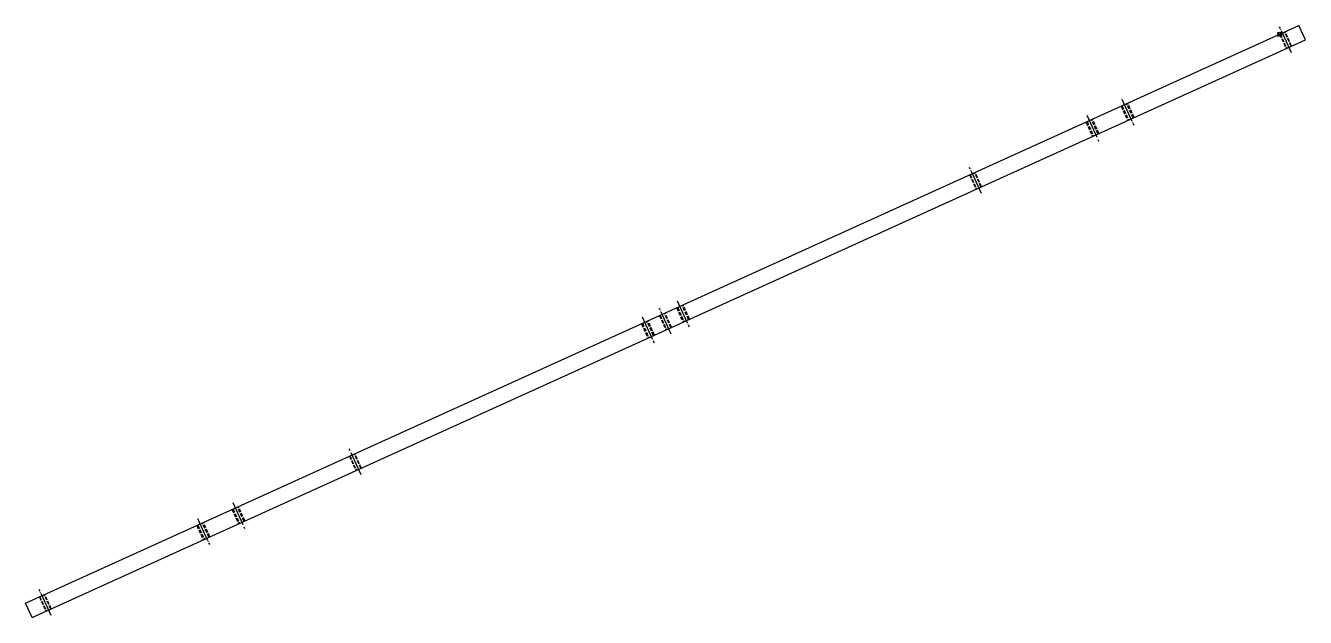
# Model space of a CAD drawing. Extents: x -989 to 73, y 254 to 746.
import ezdxf

# ---------------------------------------------------------------- set-up
doc = ezdxf.new("R2010")
doc.units = 0
doc.header["$MEASUREMENT"] = 0
doc.linetypes.add('CENTER', pattern=[22, 20, -1, 0, -1])
doc.linetypes.add('DASHED', pattern=[4, 3, -1])
doc.layers.get('0').update_dxf_attribs({"linetype": 'CONTINUOUS'})
doc.layers.add('$PARTREF_BOM', color=7, linetype='CONTINUOUS')
doc.styles.get("Standard").update_dxf_attribs({"font": 'txt.shx', "bigfont": 'chineset.shx'})

# ---------------------------------------------------------------- blocks, each defined once
blk = doc.blocks.new('PARTREF')
at = {"layer": '$PARTREF_BOM', "color": 2}
for p, q in [((-1.8, -1.8), (1.8, 1.8)), ((-1.8, 1.8), (1.8, -1.8))]:
    blk.add_line(p, q, dxfattribs=at)
blk.add_circle((0, 0), 1.75, dxfattribs=at)
at = {"layer": '$PARTREF_BOM', "color": 2, "flags": 1}
for tag, p in [('TAG5', (-16.1, -5)), ('TAG4', (-16.1, -9)), ('TAG3', (-16.1, -13)), ('TAG10', (-5.7, -5)), ('TAG9', (-5.7, -9)), ('TAG8', (-5.7, -13)), ('TAG15', (5.6, -4.7)), ('TAG14', (5.6, -8.7)), ('TAG13', (5.6, -12.7)), ('TAG2', (-16.1, -17)), ('TAG1', (-16.1, -21)), ('TAG7', (-5.7, -17)), ('TAG6', (-5.7, -21)), ('TAG12', (5.6, -16.7)), ('TAG11', (5.6, -20.7))]:
    blk.add_attdef(tag, p, '', height=2.5, dxfattribs=at)

msp = doc.modelspace()

# ---------------------------------------------------------------- linework, layer by layer
at = {"color": 7, "linetype": 'CONTINUOUS'}
for p, q in [((-988.5, 266), (67.7, 745.6)), ((73.1, 733.7), (67.7, 745.6)), ((-983.1, 254.2), (73.1, 733.7)), ((-983.1, 254.2), (-988.5, 266))]:
    msp.add_line(p, q, dxfattribs=at)
at = {"color": 1, "linetype": 'CENTER'}
for p, q in [((61.5, 723), (51.7, 744.6)), ((-79.1, 684.4), (-69.3, 662.8)), ((-108.2, 671.2), (-98.4, 649.6)), ((-195.7, 606.2), (-205.5, 627.8)), ((-452.9, 489.4), (-462.7, 511)), ((-447.9, 517), (-438.1, 495.4)), ((-477, 503.7), (-467.2, 482.2)), ((-710.2, 372.6), (-720, 394.2)), ((-816.7, 349.6), (-806.8, 328)), ((-845.8, 336.3), (-836, 314.7)), ((-967.4, 255.9), (-977.2, 277.5))]:
    msp.add_line(p, q, dxfattribs=at)
at = {"color": 3, "linetype": 'DASHED'}
for p, q in [((51.8, 738.3), (57.2, 726.5)), ((52.3, 738.5), (57.6, 726.7)), ((61.3, 728.4), (55.9, 740.2)), ((61.7, 728.6), (56.4, 740.4)), ((-69.8, 668.8), (-75.2, 680.7)), ((-68.9, 669.2), (-74.3, 681.1)), ((-79.8, 678.6), (-74.4, 666.8)), ((-78.9, 679), (-73.5, 667.2)), ((-108.9, 665.4), (-103.5, 653.5)), ((-108, 665.8), (-102.6, 654)), ((-99, 655.6), (-104.4, 667.4)), ((-98.1, 656), (-103.4, 667.9)), ((-205.4, 621.6), (-200.1, 609.7)), ((-205, 621.8), (-199.6, 609.9)), ((-196, 611.6), (-201.3, 623.4)), ((-195.5, 611.8), (-200.9, 623.6)), ((-448.5, 511.2), (-443.2, 499.3)), ((-447.6, 511.6), (-442.3, 499.8)), ((-438.6, 501.4), (-444, 513.2)), ((-437.7, 501.8), (-443.1, 513.7)), ((-467.8, 488.2), (-473.1, 500)), ((-466.8, 488.6), (-472.2, 500.4)), ((-462.7, 504.8), (-457.3, 492.9)), ((-462.2, 505), (-456.8, 493.1)), ((-453.2, 494.8), (-458.6, 506.6)), ((-452.7, 495), (-458.1, 506.8)), ((-477.7, 498), (-472.3, 486.1)), ((-476.8, 498.4), (-471.4, 486.5)), ((-719.9, 388), (-714.5, 376.2)), ((-719.4, 388.2), (-714.1, 376.4)), ((-710.4, 378), (-715.8, 389.9)), ((-710, 378.2), (-715.3, 390.1)), ((-817.3, 343.8), (-811.9, 331.9)), ((-816.4, 344.2), (-811, 332.3)), ((-807.4, 334), (-812.8, 345.8)), ((-806.5, 334.4), (-811.9, 346.2)), ((-846.5, 330.5), (-841.1, 318.7)), ((-845.5, 330.9), (-840.2, 319.1)), ((-836.5, 320.8), (-841.9, 332.6)), ((-835.6, 321.2), (-841, 333)), ((-977.1, 271.2), (-971.7, 259.4)), ((-976.7, 271.4), (-971.3, 259.6)), ((-967.7, 261.2), (-973, 273.1)), ((-967.2, 261.4), (-972.6, 273.3))]:
    msp.add_line(p, q, dxfattribs=at)

# ---------------------------------------------------------------- block references
at = {"color": 7}
msp.add_blockref('PARTREF', (51.8, 738.3), dxfattribs=at)

doc.saveas('drawing.dxf')
